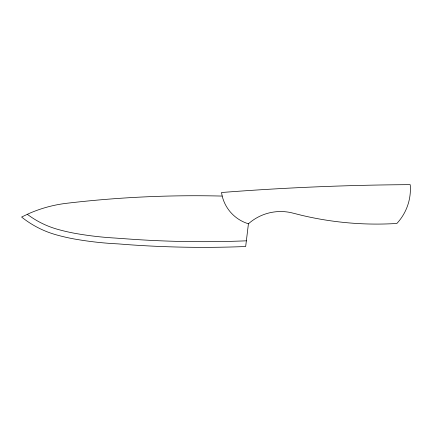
<?xml version="1.0" encoding="UTF-8"?>
<svg xmlns="http://www.w3.org/2000/svg" width="432" height="432" viewBox="0 0 432 432"><rect width="100%" height="100%" fill="white"/><g stroke="black" fill="none" stroke-linecap="round" stroke-linejoin="round"><path stroke-width="0.65" d="M248.432 223.787L245.668 246.515A1056.159 1056.159 0 0 1 127.964 244.652L118.174 243.891A346.081 346.081 0 0 1 80.557 240.035L74.833 239.09A203.909 203.909 0 0 1 56.419 234.878A97.308 97.308 0 0 1 21.6 217.048L28.733 213.646A132.619 132.619 0 0 1 66.706 203.278A1093.43 1093.43 0 0 1 222.194 196.079A38.443 38.443 0 0 0 248.432 223.787A48.503 48.503 0 0 1 293.123 213.16L301.585 215.293A325.237 325.237 0 0 0 396.868 223.463A50.512 50.512 0 0 0 410.216 184.648C347.242 185.009 284.283 187.634 221.503 192.515L222.194 196.079M246.359 240.851L245.479 240.851A1050.667 1050.667 0 0 1 128.369 238.999L115.063 238.048A340.411 340.411 0 0 1 81.443 234.436L75.843 233.512A197.959 197.959 0 0 1 57.969 229.43A91.697 91.697 0 0 1 28.836 215.433L27.335 214.288"/></g></svg>
